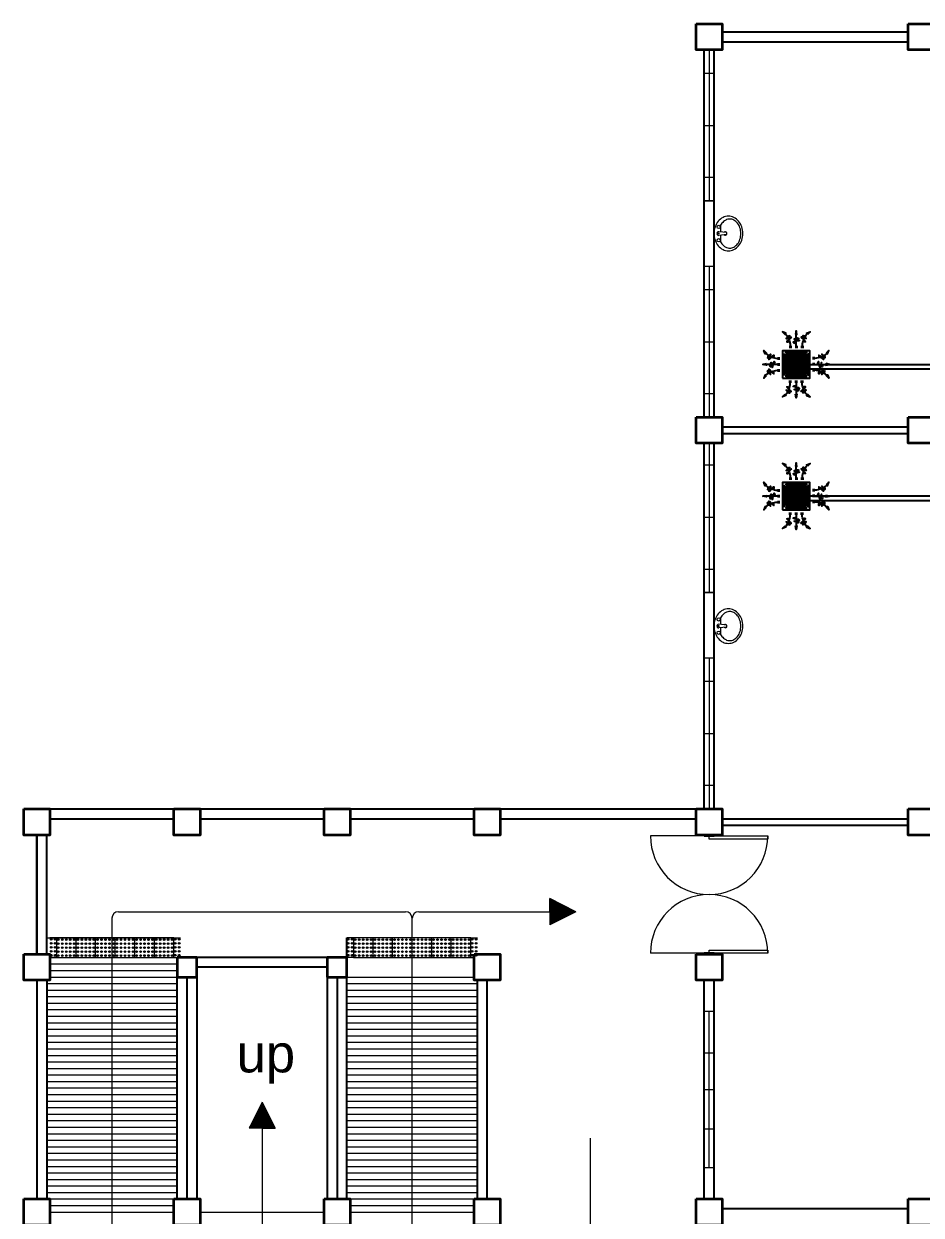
# Model space of a CAD drawing. Header units: millimetres. Extents: x 103 to 228, y 86 to 129.
# Drawn here: x 103.2 to 116.95, y 109.16 to 127.41 of the extents above; entities that cross this region are included whole.
import ezdxf

# ---------------------------------------------------------------- set-up
doc = ezdxf.new("R2010")
doc.units = ezdxf.units.MM
for name, color, linetype in [('AIR', 7, 'Continuous'), ('AIR-00', 8, 'Continuous'), ('AIR-01', 105, 'Continuous'), ('AIR-02', 2, 'Continuous'), ('AIR-04', 40, 'Continuous'), ('fcu line', 3, 'Continuous'), ('fcu return', 240, 'Continuous')]:
    doc.layers.add(name, color=color, linetype=linetype)
doc.styles.add('SWISSLT175', font='swissl.ttf', dxfattribs={"height": 0.175})

# ---------------------------------------------------------------- blocks, each defined once
blk = doc.blocks.new('FCU-13000P (CASSETTE SPLIT)')
at = {"layer": 'AIR-00', "ltscale": 3}
for p, q in [((0, 0.523), (0, 1)), ((-0.193, 0.558), (-0.193, 0.487)), ((-0.162, 0.558), (-0.162, 0.487)), ((-0.016, 0.558), (-0.016, 0.487)), ((0.016, 0.558), (0.016, 0.487)), ((0.162, 0.558), (0.162, 0.487)), ((0.193, 0.558), (0.193, 0.487)), ((-0.523, 0), (-1, 0)), ((-0.558, 0.193), (-0.487, 0.193)), ((-0.558, 0.162), (-0.487, 0.162)), ((-0.558, 0.016), (-0.487, 0.016)), ((0.558, 0.193), (0.487, 0.193)), ((0.558, 0.162), (0.487, 0.162)), ((0.558, 0.016), (0.487, 0.016)), ((0.523, 0), (1, 0)), ((-0.558, -0.016), (-0.487, -0.016)), ((-0.558, -0.162), (-0.487, -0.162)), ((-0.558, -0.193), (-0.487, -0.193)), ((0.558, -0.016), (0.487, -0.016)), ((0.558, -0.162), (0.487, -0.162)), ((0.558, -0.193), (0.487, -0.193)), ((-0.193, -0.558), (-0.193, -0.487)), ((-0.162, -0.558), (-0.162, -0.487)), ((-0.016, -0.558), (-0.016, -0.487)), ((0, -0.523), (0, -1)), ((0.016, -0.558), (0.016, -0.487)), ((0.162, -0.558), (0.162, -0.487)), ((0.193, -0.558), (0.193, -0.487))]:
    blk.add_line(p, q, dxfattribs=at)
at = {"layer": 'AIR-00'}
for p, q in [((0.295, -0.295), (-0.295, 0.295)), ((0.295, 0.295), (-0.295, -0.295))]:
    blk.add_line(p, q, dxfattribs=at)
at = {"layer": 'AIR-00', "ltscale": 3}
for points in [[(-0.335, 0.895), (-0.311, 0.932), (-0.416, 0.973)], [(-0.022, 0.89), (0.022, 0.89), (0, 1)], [(0.335, 0.895), (0.311, 0.932), (0.416, 0.973)], [(-0.895, 0.335), (-0.932, 0.311), (-0.973, 0.416)], [(0.895, 0.335), (0.932, 0.311), (0.973, 0.416)], [(-0.89, 0.022), (-0.89, -0.022), (-1, 0)], [(0.89, 0.022), (0.89, -0.022), (1, 0)], [(-0.895, -0.335), (-0.932, -0.311), (-0.973, -0.416)], [(0.895, -0.335), (0.932, -0.311), (0.973, -0.416)], [(-0.335, -0.895), (-0.311, -0.932), (-0.416, -0.973)], [(-0.022, -0.89), (0.022, -0.89), (0, -1)], [(0.335, -0.895), (0.311, -0.932), (0.416, -0.973)]]:
    blk.add_lwpolyline(points, close=True, dxfattribs=at)
at = {"layer": 'AIR-00'}
for points in [[(-0.323, 0.914, -0.171809), (-0.178, 0.558), (-0.178, 0.522)], [(0.323, 0.914, 0.171809), (0.178, 0.558), (0.178, 0.522)], [(-0.914, 0.323, 0.171809), (-0.558, 0.178), (-0.522, 0.178)], [(0.914, 0.323, -0.171809), (0.558, 0.178), (0.522, 0.178)], [(-0.914, -0.323, -0.171809), (-0.558, -0.178), (-0.522, -0.178)], [(0.914, -0.323, 0.171809), (0.558, -0.178), (0.522, -0.178)], [(-0.323, -0.914, 0.171809), (-0.178, -0.558), (-0.178, -0.522)], [(0.323, -0.914, -0.171809), (0.178, -0.558), (0.178, -0.522)]]:
    blk.add_lwpolyline(points, format="xyb", dxfattribs=at)
for points in [[(-0.26, -0.26), (0.26, -0.26), (0.26, 0.26), (-0.26, 0.26)], [(-0.21, -0.21), (0.21, -0.21), (0.21, 0.21), (-0.21, 0.21)], [(-0.16, -0.16), (0.16, -0.16), (0.16, 0.16), (-0.16, 0.16)], [(-0.11, -0.11), (0.11, -0.11), (0.11, 0.11), (-0.11, 0.11)], [(-0.06, -0.06), (0.06, -0.06), (0.06, 0.06), (-0.06, 0.06)]]:
    blk.add_lwpolyline(points, close=True, dxfattribs=at)
at = {"layer": 'AIR-00', "ltscale": 3}
for points in [[(-0.268, 0.84), (-0.231, 0.852), (-0.134, 0.882), (-0.422, 0.704), (0.005, 0.903), (-0.358, 0.645), (-0.239, 0.678), (-0.199, 0.69)], [(0.268, 0.84), (0.231, 0.852), (0.134, 0.882), (0.422, 0.704), (-0.005, 0.903), (0.358, 0.645), (0.239, 0.678), (0.199, 0.69)], [(-0.84, 0.268), (-0.852, 0.231), (-0.882, 0.134), (-0.704, 0.422), (-0.903, -0.005), (-0.645, 0.358), (-0.678, 0.239), (-0.69, 0.199)], [(0.84, 0.268), (0.852, 0.231), (0.882, 0.134), (0.704, 0.422), (0.903, -0.005), (0.645, 0.358), (0.678, 0.239), (0.69, 0.199)], [(-0.84, -0.268), (-0.852, -0.231), (-0.882, -0.134), (-0.704, -0.422), (-0.903, 0.005), (-0.645, -0.358), (-0.678, -0.239), (-0.69, -0.199)], [(0.84, -0.268), (0.852, -0.231), (0.882, -0.134), (0.704, -0.422), (0.903, 0.005), (0.645, -0.358), (0.678, -0.239), (0.69, -0.199)], [(-0.268, -0.84), (-0.231, -0.852), (-0.134, -0.882), (-0.422, -0.704), (0.005, -0.903), (-0.358, -0.645), (-0.239, -0.678), (-0.199, -0.69)], [(0.268, -0.84), (0.231, -0.852), (0.134, -0.882), (0.422, -0.704), (-0.005, -0.903), (0.358, -0.645), (0.239, -0.678), (0.199, -0.69)]]:
    blk.add_open_spline(points, degree=3, knots=[0.0032834, 0.0032834, 0.0032834, 0.0032834, 0.0712567, 0.1924075, 0.3347111, 0.5062145, 0.5813292, 0.5813292, 0.5813292, 0.5813292], dxfattribs=at)
for points in [[(0, 0.8), (0.077, 0.776), (-0.058, 0.755), (0.098, 0.718), (-0.087, 0.663), (0, 0.631)], [(-0.8, 0), (-0.776, -0.077), (-0.755, 0.058), (-0.718, -0.098), (-0.663, 0.087), (-0.631, 0)], [(0.8, 0), (0.776, -0.077), (0.755, 0.058), (0.718, -0.098), (0.663, 0.087), (0.631, 0)], [(0, -0.8), (0.077, -0.776), (-0.058, -0.755), (0.098, -0.718), (-0.087, -0.663), (0, -0.631)]]:
    blk.add_spline(points, degree=3, dxfattribs=at)
for points in [[(-0.416, 0.973), (-0.335, 0.895), (-0.311, 0.932)], [(0, 1), (-0.022, 0.89), (0.022, 0.89)], [(0.416, 0.973), (0.335, 0.895), (0.311, 0.932)], [(-0.973, 0.416), (-0.895, 0.335), (-0.932, 0.311)], [(0.973, 0.416), (0.895, 0.335), (0.932, 0.311)], [(-1, 0), (-0.89, 0.022), (-0.89, -0.022)], [(1, 0), (0.89, 0.022), (0.89, -0.022)], [(-0.973, -0.416), (-0.895, -0.335), (-0.932, -0.311)], [(0.973, -0.416), (0.895, -0.335), (0.932, -0.311)], [(-0.416, -0.973), (-0.335, -0.895), (-0.311, -0.932)], [(0, -1), (-0.022, -0.89), (0.022, -0.89)], [(0.416, -0.973), (0.335, -0.895), (0.311, -0.932)]]:
    blk.add_solid(points, dxfattribs=at)
at = {"layer": 'AIR-01'}
for points in [[(-0.31, 0.372), (0.31, 0.372), (0.31, 0.348), (-0.31, 0.348)], [(-0.373, 0.31), (-0.348, 0.31), (-0.348, -0.31), (-0.373, -0.31)], [(0.372, 0.31), (0.348, 0.31), (0.348, -0.31), (0.372, -0.31)], [(-0.31, -0.373), (0.31, -0.373), (0.31, -0.348), (-0.31, -0.348)]]:
    blk.add_lwpolyline(points, close=True, dxfattribs=at)
at = {"layer": 'AIR-02'}
blk.add_lwpolyline([(-0.26, -0.31), (0.26, -0.31, 0.414214), (0.31, -0.26), (0.31, 0.26, 0.414214), (0.26, 0.31), (-0.26, 0.31, 0.414214), (-0.31, 0.26), (-0.31, -0.26, 0.414214)], format="xyb", close=True, dxfattribs=at)
at = {"layer": 'AIR-04'}
blk.add_lwpolyline([(-0.41, -0.41), (0.41, -0.41), (0.41, 0.41), (-0.41, 0.41)], close=True, dxfattribs=at)

msp = doc.modelspace()

# ---------------------------------------------------------------- linework, layer by layer
at = {"color": 8, "lineweight": 25}
for p, q in [((113.9, 127.282), (116.75, 127.282)), ((113.9, 127.132), (116.75, 127.132)), ((113.625, 121.382), (113.625, 127.007)), ((113.775, 121.382), (113.775, 127.007)), ((113.9, 121.232), (116.75, 121.232)), ((113.9, 121.132), (116.75, 121.132)), ((113.625, 115.382), (113.625, 120.982)), ((113.775, 115.382), (113.775, 120.982)), ((103.6, 115.382), (108.2, 115.382)), ((108.2, 115.382), (113.5, 115.382)), ((103.6, 115.232), (105.5, 115.232)), ((105.9, 115.232), (107.8, 115.232)), ((108.2, 115.232), (110.1, 115.232)), ((110.5, 115.232), (113.5, 115.232)), ((113.9, 115.232), (116.75, 115.232)), ((103.4, 114.982), (103.4, 113.157)), ((103.4, 113.157), (103.4, 114.982)), ((103.55, 113.157), (103.55, 114.982)), ((113.625, 114.982), (113.625, 114.97)), ((113.625, 114.97), (113.775, 114.97)), ((113.775, 114.982), (113.775, 114.97)), ((113.9, 115.132), (116.75, 115.132)), ((108.15, 109.407), (108.15, 113.407)), ((113.775, 113.17), (113.625, 113.17)), ((113.625, 113.157), (113.625, 113.17)), ((113.775, 113.157), (113.775, 113.17)), ((107.85, 113.107), (105.85, 113.107)), ((107.85, 112.957), (105.85, 112.957)), ((107.85, 113.107), (107.85, 109.407)), ((105.55, 109.407), (105.55, 112.807)), ((105.7, 109.407), (105.7, 112.807)), ((105.85, 112.807), (105.85, 109.407)), ((108, 112.807), (108, 109.407)), ((103.4, 112.757), (103.4, 109.407)), ((103.55, 112.757), (103.55, 109.407)), ((110.15, 109.407), (110.15, 112.757)), ((110.3, 109.407), (110.3, 112.757)), ((113.625, 109.407), (113.625, 112.757)), ((113.775, 109.407), (113.775, 112.757)), ((116.75, 109.257), (113.9, 109.257))]:
    msp.add_line(p, q, dxfattribs=at)
at = {"color": 8, "lineweight": 9}
for p, q in [((113.625, 124.695), (113.625, 127.007)), ((113.7, 127.007), (113.7, 124.695)), ((113.625, 125.851), (113.625, 126.651)), ((113.625, 126.651), (113.775, 126.651)), ((113.775, 126.651), (113.775, 125.051)), ((113.625, 125.851), (113.775, 125.851)), ((113.775, 125.051), (113.625, 125.051)), ((113.625, 124.195), (113.625, 124.695)), ((113.625, 124.695), (113.775, 124.695)), ((113.625, 124.195), (113.625, 123.695)), ((113.972, 124.209), (113.851, 124.222)), ((113.972, 124.18), (113.851, 124.167)), ((113.625, 123.695), (113.775, 123.695)), ((113.625, 121.382), (113.625, 123.695)), ((113.7, 123.695), (113.7, 121.382)), ((113.625, 122.538), (113.625, 123.338)), ((113.625, 123.338), (113.775, 123.338)), ((113.775, 123.338), (113.775, 121.738)), ((113.625, 122.538), (113.775, 122.538)), ((113.775, 121.738), (113.625, 121.738)), ((113.625, 121.382), (113.775, 121.382)), ((113.625, 118.695), (113.625, 120.982)), ((113.7, 120.982), (113.7, 118.695)), ((113.625, 119.851), (113.625, 120.651)), ((113.625, 120.651), (113.775, 120.651)), ((113.775, 120.651), (113.775, 119.051)), ((113.625, 119.851), (113.775, 119.851)), ((113.775, 119.051), (113.625, 119.051)), ((113.625, 118.695), (113.775, 118.695)), ((113.972, 118.197), (113.851, 118.21)), ((113.972, 118.168), (113.851, 118.154)), ((113.625, 117.695), (113.775, 117.695)), ((113.625, 115.382), (113.625, 117.695)), ((113.7, 117.695), (113.7, 115.382)), ((113.625, 116.538), (113.625, 117.338)), ((113.625, 117.338), (113.775, 117.338)), ((113.775, 117.338), (113.775, 115.738)), ((113.625, 116.538), (113.775, 116.538)), ((113.775, 115.738), (113.625, 115.738)), ((113.625, 115.382), (113.775, 115.382)), ((111.257, 113.807), (111.257, 114.007)), ((111.657, 113.807), (111.257, 114.007)), ((111.267, 113.807), (111.267, 114.002)), ((111.277, 113.807), (111.277, 113.997)), ((111.287, 113.992), (111.287, 113.807)), ((111.297, 113.987), (111.297, 113.807)), ((111.307, 113.982), (111.307, 113.807)), ((111.317, 113.977), (111.317, 113.807)), ((111.327, 113.972), (111.327, 113.807)), ((111.337, 113.967), (111.337, 113.807)), ((111.347, 113.962), (111.347, 113.807)), ((111.347, 113.962), (111.347, 113.807)), ((111.357, 113.957), (111.357, 113.807)), ((111.367, 113.952), (111.367, 113.807)), ((111.377, 113.947), (111.377, 113.807)), ((111.387, 113.942), (111.387, 113.807)), ((111.397, 113.937), (111.397, 113.807)), ((111.407, 113.932), (111.407, 113.807)), ((111.417, 113.927), (111.417, 113.807)), ((111.427, 113.922), (111.427, 113.807)), ((111.437, 113.917), (111.437, 113.807)), ((111.447, 113.912), (111.447, 113.807)), ((111.457, 113.907), (111.457, 113.807)), ((111.467, 113.902), (111.467, 113.807)), ((111.477, 113.897), (111.477, 113.807)), ((111.487, 113.892), (111.487, 113.807)), ((111.497, 113.887), (111.497, 113.807)), ((111.507, 113.882), (111.507, 113.807)), ((111.517, 113.877), (111.517, 113.807)), ((111.527, 113.872), (111.527, 113.807)), ((104.55, 113.707), (104.55, 100.507)), ((104.65, 113.807), (109.05, 113.807)), ((109.15, 100.807), (109.15, 113.707)), ((109.25, 113.807), (111.257, 113.807)), ((111.257, 113.807), (111.257, 113.607)), ((111.657, 113.807), (111.257, 113.607)), ((111.267, 113.807), (111.267, 113.612)), ((111.277, 113.807), (111.277, 113.617)), ((111.287, 113.807), (111.287, 113.622)), ((111.297, 113.807), (111.297, 113.627)), ((111.307, 113.807), (111.307, 113.632)), ((111.317, 113.807), (111.317, 113.637)), ((111.327, 113.807), (111.327, 113.642)), ((111.337, 113.807), (111.337, 113.647)), ((111.347, 113.807), (111.347, 113.652)), ((111.347, 113.807), (111.347, 113.652)), ((111.357, 113.807), (111.357, 113.657)), ((111.367, 113.807), (111.367, 113.662)), ((111.377, 113.807), (111.377, 113.667)), ((111.387, 113.807), (111.387, 113.672)), ((111.397, 113.807), (111.397, 113.677)), ((111.407, 113.807), (111.407, 113.682)), ((111.417, 113.807), (111.417, 113.687)), ((111.427, 113.807), (111.427, 113.692)), ((111.437, 113.807), (111.437, 113.697)), ((111.447, 113.807), (111.447, 113.702)), ((111.457, 113.807), (111.457, 113.707)), ((111.467, 113.807), (111.467, 113.712)), ((111.477, 113.807), (111.477, 113.717)), ((111.487, 113.807), (111.487, 113.722)), ((111.497, 113.807), (111.497, 113.727)), ((111.507, 113.807), (111.507, 113.732)), ((111.517, 113.807), (111.517, 113.737)), ((111.527, 113.807), (111.527, 113.742)), ((111.537, 113.867), (111.537, 113.807)), ((111.537, 113.807), (111.537, 113.747)), ((111.547, 113.862), (111.547, 113.807)), ((111.547, 113.807), (111.547, 113.752)), ((111.557, 113.857), (111.557, 113.807)), ((111.557, 113.807), (111.557, 113.757)), ((111.567, 113.852), (111.567, 113.807)), ((111.567, 113.807), (111.567, 113.762)), ((111.577, 113.847), (111.577, 113.807)), ((111.577, 113.807), (111.577, 113.767)), ((111.587, 113.842), (111.587, 113.807)), ((111.587, 113.807), (111.587, 113.772)), ((111.597, 113.837), (111.597, 113.807)), ((111.597, 113.807), (111.597, 113.777)), ((111.607, 113.832), (111.607, 113.807)), ((111.607, 113.807), (111.607, 113.782)), ((111.617, 113.827), (111.617, 113.807)), ((111.617, 113.807), (111.617, 113.787)), ((111.627, 113.822), (111.627, 113.807)), ((111.627, 113.807), (111.627, 113.792)), ((111.637, 113.817), (111.637, 113.807)), ((111.637, 113.807), (111.637, 113.797)), ((111.647, 113.812), (111.647, 113.807)), ((111.647, 113.807), (111.647, 113.802)), ((103.55, 113.407), (105.55, 113.407)), ((103.7, 113.407), (103.6, 113.407)), ((104, 113.407), (103.7, 113.407)), ((103.7, 113.407), (103.7, 113.107)), ((104, 113.107), (104, 113.407)), ((104.3, 113.407), (104, 113.407)), ((104.3, 113.107), (104.3, 113.407)), ((104.6, 113.407), (104.3, 113.407)), ((104.6, 113.107), (104.6, 113.407)), ((104.9, 113.407), (104.6, 113.407)), ((104.9, 113.107), (104.9, 113.407)), ((105.2, 113.407), (104.9, 113.407)), ((105.2, 113.107), (105.2, 113.407)), ((105.5, 113.407), (105.2, 113.407)), ((105.5, 113.107), (105.5, 113.407)), ((105.5, 113.407), (105.6, 113.407)), ((108.25, 113.407), (108.15, 113.407)), ((108.55, 113.407), (108.25, 113.407)), ((108.25, 113.407), (108.25, 113.107)), ((108.55, 113.107), (108.55, 113.407)), ((108.85, 113.407), (108.55, 113.407)), ((108.85, 113.107), (108.85, 113.407)), ((109.15, 113.407), (108.85, 113.407)), ((109.15, 113.107), (109.15, 113.407)), ((109.45, 113.407), (109.15, 113.407)), ((109.45, 113.107), (109.45, 113.407)), ((109.75, 113.407), (109.45, 113.407)), ((109.75, 113.107), (109.75, 113.407)), ((110.05, 113.407), (109.75, 113.407)), ((110.05, 113.107), (110.05, 113.407)), ((110.05, 113.407), (110.15, 113.407)), ((103.7, 113.107), (103.6, 113.107)), ((103.6, 113.107), (105.5, 113.107)), ((103.6, 113.007), (105.55, 113.007)), ((103.7, 113.107), (104, 113.107)), ((104, 113.107), (104.3, 113.107)), ((104.3, 113.107), (104.6, 113.107)), ((104.6, 113.107), (104.9, 113.107)), ((104.9, 113.107), (105.2, 113.107)), ((105.2, 113.107), (105.5, 113.107)), ((105.5, 113.107), (105.55, 113.107)), ((108.25, 113.107), (108.15, 113.107)), ((108.25, 113.107), (108.55, 113.107)), ((108.55, 113.107), (108.85, 113.107)), ((108.85, 113.107), (109.15, 113.107)), ((109.15, 113.107), (109.45, 113.107)), ((109.45, 113.107), (109.75, 113.107)), ((109.75, 113.107), (110.05, 113.107)), ((110.05, 113.107), (110.1, 113.107)), ((103.6, 112.907), (105.55, 112.907)), ((103.6, 112.807), (105.55, 112.807)), ((108.15, 112.807), (110.1, 112.807)), ((103.55, 112.707), (105.55, 112.707)), ((103.55, 112.607), (105.55, 112.607)), ((108.15, 112.707), (110.15, 112.707)), ((108.15, 112.607), (110.15, 112.607)), ((103.55, 112.507), (105.55, 112.507)), ((108.15, 112.507), (110.15, 112.507)), ((103.55, 112.407), (105.55, 112.407)), ((103.55, 112.307), (105.55, 112.307)), ((108.15, 112.407), (110.15, 112.407)), ((108.15, 112.307), (110.15, 112.307)), ((113.625, 112.282), (113.775, 112.282)), ((113.625, 111.082), (113.625, 112.282)), ((113.7, 109.882), (113.7, 112.282)), ((113.775, 112.282), (113.775, 109.882)), ((103.55, 112.207), (105.55, 112.207)), ((103.55, 112.107), (105.55, 112.107)), ((108.15, 112.207), (110.15, 112.207)), ((108.15, 112.107), (110.15, 112.107)), ((103.55, 112.007), (105.55, 112.007)), ((103.55, 111.907), (105.55, 111.907)), ((108.15, 112.007), (110.15, 112.007)), ((108.15, 111.907), (110.15, 111.907)), ((103.55, 111.807), (105.55, 111.807)), ((103.55, 111.707), (105.55, 111.707)), ((108.15, 111.807), (110.15, 111.807)), ((108.15, 111.707), (110.15, 111.707)), ((103.55, 111.607), (105.55, 111.607)), ((103.55, 111.507), (105.55, 111.507)), ((108.15, 111.607), (110.15, 111.607)), ((108.15, 111.507), (110.15, 111.507)), ((113.625, 111.645), (113.775, 111.645)), ((103.55, 111.407), (105.55, 111.407)), ((108.15, 111.407), (110.15, 111.407)), ((103.55, 111.307), (105.55, 111.307)), ((103.55, 111.207), (105.55, 111.207)), ((108.15, 111.307), (110.15, 111.307)), ((108.15, 111.207), (110.15, 111.207)), ((103.55, 111.107), (105.55, 111.107)), ((103.55, 111.007), (105.55, 111.007)), ((108.15, 111.107), (110.15, 111.107)), ((108.15, 111.007), (110.15, 111.007)), ((113.625, 111.082), (113.625, 109.882)), ((113.625, 111.082), (113.775, 111.082)), ((103.55, 110.907), (105.55, 110.907)), ((103.55, 110.807), (105.55, 110.807)), ((106.85, 110.891), (106.65, 110.491)), ((106.79, 110.771), (106.85, 110.771)), ((106.795, 110.781), (106.85, 110.781)), ((106.8, 110.791), (106.85, 110.791)), ((106.805, 110.801), (106.85, 110.801)), ((106.81, 110.811), (106.85, 110.811)), ((106.815, 110.821), (106.85, 110.821)), ((106.82, 110.831), (106.85, 110.831)), ((106.825, 110.841), (106.85, 110.841)), ((106.83, 110.851), (106.85, 110.851)), ((106.835, 110.861), (106.85, 110.861)), ((106.84, 110.871), (106.85, 110.871)), ((106.845, 110.881), (106.85, 110.881)), ((106.85, 110.891), (106.85, 99.907)), ((106.85, 110.891), (107.05, 110.491)), ((106.85, 110.881), (106.855, 110.881)), ((106.85, 110.871), (106.86, 110.871)), ((106.85, 110.861), (106.865, 110.861)), ((106.85, 110.851), (106.87, 110.851)), ((106.85, 110.841), (106.875, 110.841)), ((106.85, 110.831), (106.88, 110.831)), ((106.85, 110.821), (106.885, 110.821)), ((106.85, 110.811), (106.89, 110.811)), ((106.85, 110.801), (106.895, 110.801)), ((106.85, 110.791), (106.9, 110.791)), ((106.85, 110.781), (106.905, 110.781)), ((106.85, 110.771), (106.91, 110.771)), ((108.15, 110.907), (110.15, 110.907)), ((108.15, 110.807), (110.15, 110.807)), ((103.55, 110.707), (105.55, 110.707)), ((103.55, 110.607), (105.55, 110.607)), ((106.7, 110.591), (106.85, 110.591)), ((106.705, 110.601), (106.85, 110.601)), ((106.71, 110.611), (106.85, 110.611)), ((106.715, 110.621), (106.85, 110.621)), ((106.72, 110.631), (106.85, 110.631)), ((106.725, 110.641), (106.85, 110.641)), ((106.73, 110.651), (106.85, 110.651)), ((106.735, 110.661), (106.85, 110.661)), ((106.74, 110.671), (106.85, 110.671)), ((106.745, 110.681), (106.85, 110.681)), ((106.75, 110.691), (106.85, 110.691)), ((106.755, 110.701), (106.85, 110.701)), ((106.76, 110.711), (106.85, 110.711)), ((106.765, 110.721), (106.85, 110.721)), ((106.77, 110.731), (106.85, 110.731)), ((106.775, 110.741), (106.85, 110.741)), ((106.78, 110.751), (106.85, 110.751)), ((106.785, 110.761), (106.85, 110.761)), ((106.85, 110.761), (106.915, 110.761)), ((106.85, 110.751), (106.92, 110.751)), ((106.85, 110.741), (106.925, 110.741)), ((106.85, 110.731), (106.93, 110.731)), ((106.85, 110.721), (106.935, 110.721)), ((106.85, 110.711), (106.94, 110.711)), ((106.85, 110.701), (106.945, 110.701)), ((106.85, 110.691), (106.95, 110.691)), ((106.85, 110.681), (106.955, 110.681)), ((106.85, 110.671), (106.96, 110.671)), ((106.85, 110.661), (106.965, 110.661)), ((106.85, 110.651), (106.97, 110.651)), ((106.85, 110.641), (106.975, 110.641)), ((106.85, 110.631), (106.98, 110.631)), ((106.85, 110.621), (106.985, 110.621)), ((106.85, 110.611), (106.99, 110.611)), ((106.85, 110.601), (106.995, 110.601)), ((106.85, 110.591), (107, 110.591)), ((108.15, 110.707), (110.15, 110.707)), ((108.15, 110.607), (110.15, 110.607)), ((103.55, 110.507), (105.55, 110.507)), ((103.55, 110.407), (105.55, 110.407)), ((106.85, 110.491), (106.65, 110.491)), ((106.85, 110.501), (106.655, 110.501)), ((106.85, 110.511), (106.66, 110.511)), ((106.665, 110.521), (106.85, 110.521)), ((106.67, 110.531), (106.85, 110.531)), ((106.675, 110.541), (106.85, 110.541)), ((106.68, 110.551), (106.85, 110.551)), ((106.685, 110.561), (106.85, 110.561)), ((106.69, 110.571), (106.85, 110.571)), ((106.695, 110.581), (106.85, 110.581)), ((106.695, 110.581), (106.85, 110.581)), ((106.85, 110.581), (107.005, 110.581)), ((106.85, 110.581), (107.005, 110.581)), ((106.85, 110.571), (107.01, 110.571)), ((106.85, 110.561), (107.015, 110.561)), ((106.85, 110.551), (107.02, 110.551)), ((106.85, 110.541), (107.025, 110.541)), ((106.85, 110.531), (107.03, 110.531)), ((106.85, 110.521), (107.035, 110.521)), ((106.85, 110.511), (107.04, 110.511)), ((106.85, 110.501), (107.045, 110.501)), ((106.85, 110.491), (107.05, 110.491)), ((108.15, 110.507), (110.15, 110.507)), ((108.15, 110.407), (110.15, 110.407)), ((113.625, 110.482), (113.775, 110.482)), ((103.55, 110.307), (105.55, 110.307)), ((108.15, 110.307), (110.15, 110.307)), ((111.879, 110.339), (111.879, 103.021)), ((103.55, 110.207), (105.55, 110.207)), ((103.55, 110.107), (105.55, 110.107)), ((108.15, 110.207), (110.15, 110.207)), ((108.15, 110.107), (110.15, 110.107)), ((103.55, 110.007), (105.55, 110.007)), ((103.55, 109.907), (105.55, 109.907)), ((108.15, 110.007), (110.15, 110.007)), ((108.15, 109.907), (110.15, 109.907)), ((113.775, 109.882), (113.625, 109.882)), ((103.55, 109.807), (105.55, 109.807)), ((103.55, 109.707), (105.55, 109.707)), ((108.15, 109.807), (110.15, 109.807)), ((108.15, 109.707), (110.15, 109.707)), ((103.55, 109.607), (105.55, 109.607)), ((103.55, 109.507), (105.55, 109.507)), ((108.15, 109.607), (110.15, 109.607)), ((108.15, 109.507), (110.15, 109.507)), ((103.55, 109.407), (105.55, 109.407)), ((103.6, 109.307), (105.5, 109.307)), ((108.15, 109.407), (110.15, 109.407)), ((108.2, 109.307), (110.1, 109.307)), ((103.6, 109.207), (105.5, 109.207)), ((105.9, 109.207), (107.8, 109.207)), ((108.2, 109.207), (110.1, 109.207))]:
    msp.add_line(p, q, dxfattribs=at)
at = {"color": 8, "lineweight": 13}
for p, q in [((113.7, 114.97), (112.8, 114.97)), ((113.7, 114.97), (114.6, 114.97)), ((113.7, 114.92), (113.7, 114.97)), ((114.6, 114.97), (114.6, 114.92)), ((114.6, 114.92), (113.7, 114.92)), ((113.7, 113.17), (112.8, 113.17)), ((113.7, 113.22), (114.6, 113.22)), ((113.7, 113.17), (113.7, 113.22)), ((114.6, 113.17), (113.7, 113.17)), ((114.6, 113.22), (114.6, 113.17))]:
    msp.add_line(p, q, dxfattribs=at)
at = {"color": 8, "lineweight": 35}
for p, q in [((105.85, 113.107), (105.55, 113.107)), ((105.55, 113.107), (105.55, 112.807)), ((105.85, 112.807), (105.85, 113.107)), ((108.15, 113.107), (107.85, 113.107)), ((107.85, 113.107), (107.85, 112.807)), ((108.15, 112.807), (108.15, 113.107)), ((105.55, 112.807), (105.85, 112.807)), ((105.55, 112.807), (105.85, 112.807)), ((107.85, 112.807), (108.15, 112.807))]:
    msp.add_line(p, q, dxfattribs=at)
for points in [[(113.5, 127.407), (113.9, 127.407), (113.9, 127.007), (113.5, 127.007)], [(116.75, 127.407), (117.15, 127.407), (117.15, 127.007), (116.75, 127.007)], [(113.5, 121.382), (113.9, 121.382), (113.9, 120.982), (113.5, 120.982)], [(116.75, 121.382), (117.15, 121.382), (117.15, 120.982), (116.75, 120.982)], [(103.2, 115.382), (103.6, 115.382), (103.6, 114.982), (103.2, 114.982)], [(105.5, 115.382), (105.9, 115.382), (105.9, 114.982), (105.5, 114.982)], [(107.8, 115.382), (108.2, 115.382), (108.2, 114.982), (107.8, 114.982)], [(110.1, 115.382), (110.5, 115.382), (110.5, 114.982), (110.1, 114.982)], [(113.5, 115.382), (113.9, 115.382), (113.9, 114.982), (113.5, 114.982)], [(116.75, 115.382), (117.15, 115.382), (117.15, 114.982), (116.75, 114.982)], [(103.2, 113.157), (103.6, 113.157), (103.6, 112.757), (103.2, 112.757)], [(110.1, 113.157), (110.5, 113.157), (110.5, 112.757), (110.1, 112.757)], [(113.5, 113.157), (113.9, 113.157), (113.9, 112.757), (113.5, 112.757)], [(103.2, 109.407), (103.6, 109.407), (103.6, 109.007), (103.2, 109.007)], [(105.5, 109.407), (105.9, 109.407), (105.9, 109.007), (105.5, 109.007)], [(107.8, 109.407), (108.2, 109.407), (108.2, 109.007), (107.8, 109.007)], [(110.1, 109.407), (110.5, 109.407), (110.5, 109.007), (110.1, 109.007)], [(113.5, 109.407), (113.9, 109.407), (113.9, 109.007), (113.5, 109.007)], [(116.75, 109.407), (117.15, 109.407), (117.15, 109.007), (116.75, 109.007)]]:
    msp.add_lwpolyline(points, close=True, dxfattribs=at)
at = {"color": 8, "lineweight": 9}
for points in [[(113.625, 127.007), (113.775, 127.007), (113.775, 124.695), (113.625, 124.695)], [(113.625, 123.695), (113.775, 123.695), (113.775, 121.382), (113.625, 121.382)], [(113.625, 120.982), (113.775, 120.982), (113.775, 118.695), (113.625, 118.695)], [(113.625, 117.695), (113.775, 117.695), (113.775, 115.382), (113.625, 115.382)], [(113.625, 109.882), (113.625, 112.282), (113.775, 112.282), (113.775, 109.882)], [(113.625, 112.282), (113.775, 112.282), (113.775, 109.882), (113.625, 109.882)]]:
    msp.add_lwpolyline(points, close=True, dxfattribs=at)
for points in [[(113.996, 123.93, 0.11576), (114.078, 123.949, 0.104047), (114.152, 124.007, 0.090875), (114.199, 124.091, 0.083344), (114.217, 124.195, 0.083344), (114.199, 124.298, 0.090875), (114.152, 124.382, 0.104047), (114.078, 124.44, 0.11576), (113.996, 124.46, 0.11576), (113.913, 124.44, 0.104047), (113.839, 124.382, 0.090875), (113.792, 124.298, 0.083344), (113.775, 124.195, 0.083344), (113.792, 124.091, 0.090875), (113.839, 124.007, 0.104047), (113.913, 123.949, 0.11576)], [(113.996, 117.917, 0.11576), (114.078, 117.936, 0.104047), (114.152, 117.995, 0.090875), (114.199, 118.079, 0.083344), (114.217, 118.182, 0.083344), (114.199, 118.286, 0.090875), (114.152, 118.369, 0.104047), (114.078, 118.428, 0.11576), (113.996, 118.447, 0.11576), (113.913, 118.428, 0.104047), (113.839, 118.369, 0.090875), (113.792, 118.286, 0.083344), (113.775, 118.182, 0.083344), (113.792, 118.079, 0.090875), (113.839, 117.995, 0.104047), (113.913, 117.936, 0.11576)]]:
    msp.add_lwpolyline(points, format="xyb", close=True, dxfattribs=at)
for points in [[(114.017, 123.972, 0.124838), (114.079, 123.988, 0.105788), (114.137, 124.037, 0.086697), (114.173, 124.107, 0.076776), (114.187, 124.195, 0.076776), (114.173, 124.282, 0.086697), (114.137, 124.352, 0.105788), (114.079, 124.401, 0.124838), (114.017, 124.417, 0.124838), (113.954, 124.401, 0.105788), (113.896, 124.352, 0.040067), (113.877, 124.321), (113.877, 124.219, 0.040067)], [(113.877, 124.17), (113.877, 124.068, 0.040067), (113.896, 124.037, 0.105788), (113.954, 123.988, 0.124838), (114.017, 123.972, 0.124838)], [(114.017, 117.96, 0.124838), (114.079, 117.975, 0.105788), (114.137, 118.025, 0.086697), (114.173, 118.095, 0.076776), (114.187, 118.182, 0.076776), (114.173, 118.27, 0.086697), (114.137, 118.339, 0.105788), (114.079, 118.389, 0.124838), (114.017, 118.405, 0.124838), (113.954, 118.389, 0.105788), (113.896, 118.339, 0.040067), (113.877, 118.309), (113.877, 118.206, 0.040067)], [(113.877, 118.158), (113.877, 118.055, 0.040067), (113.896, 118.025, 0.105788), (113.954, 117.975, 0.124838), (114.017, 117.96, 0.124838)]]:
    msp.add_lwpolyline(points, format="xyb", dxfattribs=at)
for centre, radius in [((113.848, 124.296), 0.0255), ((113.848, 124.093), 0.0255), ((113.841, 124.195), 0.0095), ((113.848, 118.284), 0.0255), ((113.848, 118.08), 0.0255), ((113.841, 118.182), 0.0095), ((103.619, 113.384), 0.013), ((103.619, 113.323), 0.013), ((103.619, 113.384), 0.009), ((103.619, 113.323), 0.009), ((103.68, 113.384), 0.013), ((103.68, 113.323), 0.013), ((103.68, 113.384), 0.009), ((103.68, 113.323), 0.009), ((103.728, 113.379), 0.013), ((103.728, 113.318), 0.013), ((103.728, 113.379), 0.009), ((103.728, 113.318), 0.009), ((103.789, 113.379), 0.013), ((103.789, 113.318), 0.013), ((103.789, 113.379), 0.009), ((103.789, 113.318), 0.009), ((103.85, 113.379), 0.013), ((103.85, 113.318), 0.013), ((103.85, 113.379), 0.009), ((103.85, 113.318), 0.009), ((103.911, 113.379), 0.013), ((103.911, 113.318), 0.013), ((103.911, 113.379), 0.009), ((103.911, 113.318), 0.009), ((103.972, 113.379), 0.013), ((103.972, 113.318), 0.013), ((103.972, 113.379), 0.009), ((103.972, 113.318), 0.009), ((104.028, 113.379), 0.013), ((104.028, 113.318), 0.013), ((104.028, 113.379), 0.009), ((104.028, 113.318), 0.009), ((104.089, 113.379), 0.013), ((104.089, 113.318), 0.013), ((104.089, 113.379), 0.009), ((104.089, 113.318), 0.009), ((104.15, 113.379), 0.013), ((104.15, 113.318), 0.013), ((104.15, 113.379), 0.009), ((104.15, 113.318), 0.009), ((104.211, 113.379), 0.013), ((104.211, 113.318), 0.013), ((104.211, 113.379), 0.009), ((104.211, 113.318), 0.009), ((104.272, 113.379), 0.013), ((104.272, 113.318), 0.013), ((104.272, 113.379), 0.009), ((104.272, 113.318), 0.009), ((104.328, 113.379), 0.013), ((104.328, 113.318), 0.013), ((104.328, 113.379), 0.009), ((104.328, 113.318), 0.009), ((104.389, 113.379), 0.013), ((104.389, 113.318), 0.013), ((104.389, 113.379), 0.009), ((104.389, 113.318), 0.009), ((104.45, 113.379), 0.013), ((104.45, 113.318), 0.013), ((104.45, 113.379), 0.009), ((104.45, 113.318), 0.009), ((104.511, 113.379), 0.013), ((104.511, 113.318), 0.013), ((104.511, 113.379), 0.009), ((104.511, 113.318), 0.009), ((104.572, 113.379), 0.013), ((104.572, 113.318), 0.013), ((104.572, 113.379), 0.009), ((104.572, 113.318), 0.009), ((104.628, 113.379), 0.013), ((104.628, 113.318), 0.013), ((104.628, 113.379), 0.009), ((104.628, 113.318), 0.009), ((104.689, 113.379), 0.013), ((104.689, 113.318), 0.013), ((104.689, 113.379), 0.009), ((104.689, 113.318), 0.009), ((104.75, 113.379), 0.013), ((104.75, 113.318), 0.013), ((104.75, 113.379), 0.009), ((104.75, 113.318), 0.009), ((104.811, 113.379), 0.013), ((104.811, 113.318), 0.013), ((104.811, 113.379), 0.009), ((104.811, 113.318), 0.009), ((104.872, 113.379), 0.013), ((104.872, 113.318), 0.013), ((104.872, 113.379), 0.009), ((104.872, 113.318), 0.009), ((104.928, 113.379), 0.013), ((104.928, 113.318), 0.013), ((104.928, 113.379), 0.009), ((104.928, 113.318), 0.009), ((104.989, 113.379), 0.013), ((104.989, 113.318), 0.013), ((104.989, 113.379), 0.009), ((104.989, 113.318), 0.009), ((105.05, 113.379), 0.013), ((105.05, 113.318), 0.013), ((105.05, 113.379), 0.009), ((105.05, 113.318), 0.009), ((105.111, 113.379), 0.013), ((105.111, 113.318), 0.013), ((105.111, 113.379), 0.009), ((105.111, 113.318), 0.009), ((105.172, 113.379), 0.013), ((105.172, 113.318), 0.013), ((105.172, 113.379), 0.009), ((105.172, 113.318), 0.009), ((105.228, 113.379), 0.013), ((105.228, 113.318), 0.013), ((105.228, 113.379), 0.009), ((105.228, 113.318), 0.009), ((105.289, 113.379), 0.013), ((105.289, 113.318), 0.013), ((105.289, 113.379), 0.009), ((105.289, 113.318), 0.009), ((105.35, 113.379), 0.013), ((105.35, 113.318), 0.013), ((105.35, 113.379), 0.009), ((105.35, 113.318), 0.009), ((105.411, 113.379), 0.013), ((105.411, 113.318), 0.013), ((105.411, 113.379), 0.009), ((105.411, 113.318), 0.009), ((105.472, 113.379), 0.013), ((105.472, 113.318), 0.013), ((105.472, 113.379), 0.009), ((105.472, 113.318), 0.009), ((105.519, 113.384), 0.013), ((105.519, 113.323), 0.013), ((105.519, 113.384), 0.009), ((105.519, 113.323), 0.009), ((105.58, 113.384), 0.013), ((105.58, 113.323), 0.013), ((105.58, 113.384), 0.009), ((105.58, 113.323), 0.009), ((108.169, 113.384), 0.013), ((108.169, 113.323), 0.013), ((108.169, 113.384), 0.009), ((108.169, 113.323), 0.009), ((108.23, 113.384), 0.013), ((108.23, 113.323), 0.013), ((108.23, 113.384), 0.009), ((108.23, 113.323), 0.009), ((108.278, 113.379), 0.013), ((108.278, 113.318), 0.013), ((108.278, 113.379), 0.009), ((108.278, 113.318), 0.009), ((108.339, 113.379), 0.013), ((108.339, 113.318), 0.013), ((108.339, 113.379), 0.009), ((108.339, 113.318), 0.009), ((108.4, 113.379), 0.013), ((108.4, 113.318), 0.013), ((108.4, 113.379), 0.009), ((108.4, 113.318), 0.009), ((108.461, 113.379), 0.013), ((108.461, 113.318), 0.013), ((108.461, 113.379), 0.009), ((108.461, 113.318), 0.009), ((108.522, 113.379), 0.013), ((108.522, 113.318), 0.013), ((108.522, 113.379), 0.009), ((108.522, 113.318), 0.009), ((108.578, 113.379), 0.013), ((108.578, 113.318), 0.013), ((108.578, 113.379), 0.009), ((108.578, 113.318), 0.009), ((108.639, 113.379), 0.013), ((108.639, 113.318), 0.013), ((108.639, 113.379), 0.009), ((108.639, 113.318), 0.009), ((108.7, 113.379), 0.013), ((108.7, 113.318), 0.013), ((108.7, 113.379), 0.009), ((108.7, 113.318), 0.009), ((108.761, 113.379), 0.013), ((108.761, 113.318), 0.013), ((108.761, 113.379), 0.009), ((108.761, 113.318), 0.009), ((108.822, 113.379), 0.013), ((108.822, 113.318), 0.013), ((108.822, 113.379), 0.009), ((108.822, 113.318), 0.009), ((108.878, 113.379), 0.013), ((108.878, 113.318), 0.013), ((108.878, 113.379), 0.009), ((108.878, 113.318), 0.009), ((108.939, 113.379), 0.013), ((108.939, 113.318), 0.013), ((108.939, 113.379), 0.009), ((108.939, 113.318), 0.009), ((109, 113.379), 0.013), ((109, 113.318), 0.013), ((109, 113.379), 0.009), ((109, 113.318), 0.009), ((109.061, 113.379), 0.013), ((109.061, 113.318), 0.013), ((109.061, 113.379), 0.009), ((109.061, 113.318), 0.009), ((109.122, 113.379), 0.013), ((109.122, 113.318), 0.013), ((109.122, 113.379), 0.009), ((109.122, 113.318), 0.009), ((109.178, 113.379), 0.013), ((109.178, 113.318), 0.013), ((109.178, 113.379), 0.009), ((109.178, 113.318), 0.009), ((109.239, 113.379), 0.013), ((109.239, 113.318), 0.013), ((109.239, 113.379), 0.009), ((109.239, 113.318), 0.009), ((109.3, 113.379), 0.013), ((109.3, 113.318), 0.013), ((109.3, 113.379), 0.009), ((109.3, 113.318), 0.009), ((109.361, 113.379), 0.013), ((109.361, 113.318), 0.013), ((109.361, 113.379), 0.009), ((109.361, 113.318), 0.009), ((109.422, 113.379), 0.013), ((109.422, 113.318), 0.013), ((109.422, 113.379), 0.009), ((109.422, 113.318), 0.009), ((109.478, 113.379), 0.013), ((109.478, 113.318), 0.013), ((109.478, 113.379), 0.009), ((109.478, 113.318), 0.009), ((109.539, 113.379), 0.013), ((109.539, 113.318), 0.013), ((109.539, 113.379), 0.009), ((109.539, 113.318), 0.009), ((109.6, 113.379), 0.013), ((109.6, 113.318), 0.013), ((109.6, 113.379), 0.009), ((109.6, 113.318), 0.009), ((109.661, 113.379), 0.013), ((109.661, 113.318), 0.013), ((109.661, 113.379), 0.009), ((109.661, 113.318), 0.009), ((109.722, 113.379), 0.013), ((109.722, 113.318), 0.013), ((109.722, 113.379), 0.009), ((109.722, 113.318), 0.009), ((109.778, 113.379), 0.013), ((109.778, 113.318), 0.013), ((109.778, 113.379), 0.009), ((109.778, 113.318), 0.009), ((109.839, 113.379), 0.013), ((109.839, 113.318), 0.013), ((109.839, 113.379), 0.009), ((109.839, 113.318), 0.009), ((109.9, 113.379), 0.013), ((109.9, 113.318), 0.013), ((109.9, 113.379), 0.009), ((109.9, 113.318), 0.009), ((109.961, 113.379), 0.013), ((109.961, 113.318), 0.013), ((109.961, 113.379), 0.009), ((109.961, 113.318), 0.009), ((110.022, 113.379), 0.013), ((110.022, 113.318), 0.013), ((110.022, 113.379), 0.009), ((110.022, 113.318), 0.009), ((110.069, 113.384), 0.013), ((110.069, 113.323), 0.013), ((110.069, 113.384), 0.009), ((110.069, 113.323), 0.009), ((110.13, 113.384), 0.013), ((110.13, 113.323), 0.013), ((110.13, 113.384), 0.009), ((110.13, 113.323), 0.009), ((103.619, 113.262), 0.013), ((103.619, 113.201), 0.013), ((103.619, 113.14), 0.013), ((103.619, 113.262), 0.009), ((103.619, 113.201), 0.009), ((103.619, 113.14), 0.009), ((103.68, 113.262), 0.013), ((103.68, 113.201), 0.013), ((103.68, 113.14), 0.013), ((103.68, 113.262), 0.009), ((103.68, 113.201), 0.009), ((103.68, 113.14), 0.009), ((103.728, 113.257), 0.013), ((103.728, 113.196), 0.013), ((103.728, 113.135), 0.013), ((103.728, 113.257), 0.009), ((103.728, 113.196), 0.009), ((103.728, 113.135), 0.009), ((103.789, 113.257), 0.013), ((103.789, 113.196), 0.013), ((103.789, 113.135), 0.013), ((103.789, 113.257), 0.009), ((103.789, 113.196), 0.009), ((103.789, 113.135), 0.009), ((103.85, 113.257), 0.013), ((103.85, 113.196), 0.013), ((103.85, 113.135), 0.013), ((103.85, 113.257), 0.009), ((103.85, 113.196), 0.009), ((103.85, 113.135), 0.009), ((103.911, 113.257), 0.013), ((103.911, 113.196), 0.013), ((103.911, 113.135), 0.013), ((103.911, 113.257), 0.009), ((103.911, 113.196), 0.009), ((103.911, 113.135), 0.009), ((103.972, 113.257), 0.013), ((103.972, 113.196), 0.013), ((103.972, 113.135), 0.013), ((103.972, 113.257), 0.009), ((103.972, 113.196), 0.009), ((103.972, 113.135), 0.009), ((104.028, 113.257), 0.013), ((104.028, 113.196), 0.013), ((104.028, 113.135), 0.013), ((104.028, 113.257), 0.009), ((104.028, 113.196), 0.009), ((104.028, 113.135), 0.009), ((104.089, 113.257), 0.013), ((104.089, 113.196), 0.013), ((104.089, 113.135), 0.013), ((104.089, 113.257), 0.009), ((104.089, 113.196), 0.009), ((104.089, 113.135), 0.009), ((104.15, 113.257), 0.013), ((104.15, 113.196), 0.013), ((104.15, 113.135), 0.013), ((104.15, 113.257), 0.009), ((104.15, 113.196), 0.009), ((104.15, 113.135), 0.009), ((104.211, 113.257), 0.013), ((104.211, 113.196), 0.013), ((104.211, 113.135), 0.013), ((104.211, 113.257), 0.009), ((104.211, 113.196), 0.009), ((104.211, 113.135), 0.009), ((104.272, 113.257), 0.013), ((104.272, 113.196), 0.013), ((104.272, 113.135), 0.013), ((104.272, 113.257), 0.009), ((104.272, 113.196), 0.009), ((104.272, 113.135), 0.009), ((104.328, 113.257), 0.013), ((104.328, 113.196), 0.013), ((104.328, 113.135), 0.013), ((104.328, 113.257), 0.009), ((104.328, 113.196), 0.009), ((104.328, 113.135), 0.009), ((104.389, 113.257), 0.013), ((104.389, 113.196), 0.013), ((104.389, 113.135), 0.013), ((104.389, 113.257), 0.009), ((104.389, 113.196), 0.009), ((104.389, 113.135), 0.009), ((104.45, 113.257), 0.013), ((104.45, 113.196), 0.013), ((104.45, 113.135), 0.013), ((104.45, 113.257), 0.009), ((104.45, 113.196), 0.009), ((104.45, 113.135), 0.009), ((104.511, 113.257), 0.013), ((104.511, 113.196), 0.013), ((104.511, 113.135), 0.013), ((104.511, 113.257), 0.009), ((104.511, 113.196), 0.009), ((104.511, 113.135), 0.009), ((104.572, 113.257), 0.013), ((104.572, 113.196), 0.013), ((104.572, 113.135), 0.013), ((104.572, 113.257), 0.009), ((104.572, 113.196), 0.009), ((104.572, 113.135), 0.009), ((104.628, 113.257), 0.013), ((104.628, 113.196), 0.013), ((104.628, 113.135), 0.013), ((104.628, 113.257), 0.009), ((104.628, 113.196), 0.009), ((104.628, 113.135), 0.009), ((104.689, 113.257), 0.013), ((104.689, 113.196), 0.013), ((104.689, 113.135), 0.013), ((104.689, 113.257), 0.009), ((104.689, 113.196), 0.009), ((104.689, 113.135), 0.009), ((104.75, 113.257), 0.013), ((104.75, 113.196), 0.013), ((104.75, 113.135), 0.013), ((104.75, 113.257), 0.009), ((104.75, 113.196), 0.009), ((104.75, 113.135), 0.009), ((104.811, 113.257), 0.013), ((104.811, 113.196), 0.013), ((104.811, 113.135), 0.013), ((104.811, 113.257), 0.009), ((104.811, 113.196), 0.009), ((104.811, 113.135), 0.009), ((104.872, 113.257), 0.013), ((104.872, 113.196), 0.013), ((104.872, 113.135), 0.013), ((104.872, 113.257), 0.009), ((104.872, 113.196), 0.009), ((104.872, 113.135), 0.009), ((104.928, 113.257), 0.013), ((104.928, 113.196), 0.013), ((104.928, 113.135), 0.013), ((104.928, 113.257), 0.009), ((104.928, 113.196), 0.009), ((104.928, 113.135), 0.009), ((104.989, 113.257), 0.013), ((104.989, 113.196), 0.013), ((104.989, 113.135), 0.013), ((104.989, 113.257), 0.009), ((104.989, 113.196), 0.009), ((104.989, 113.135), 0.009), ((105.05, 113.257), 0.013), ((105.05, 113.196), 0.013), ((105.05, 113.135), 0.013), ((105.05, 113.257), 0.009), ((105.05, 113.196), 0.009), ((105.05, 113.135), 0.009), ((105.111, 113.257), 0.013), ((105.111, 113.196), 0.013), ((105.111, 113.135), 0.013), ((105.111, 113.257), 0.009), ((105.111, 113.196), 0.009), ((105.111, 113.135), 0.009), ((105.172, 113.257), 0.013), ((105.172, 113.196), 0.013), ((105.172, 113.135), 0.013), ((105.172, 113.257), 0.009), ((105.172, 113.196), 0.009), ((105.172, 113.135), 0.009), ((105.228, 113.257), 0.013), ((105.228, 113.196), 0.013), ((105.228, 113.135), 0.013), ((105.228, 113.257), 0.009), ((105.228, 113.196), 0.009), ((105.228, 113.135), 0.009), ((105.289, 113.257), 0.013), ((105.289, 113.196), 0.013), ((105.289, 113.135), 0.013), ((105.289, 113.257), 0.009), ((105.289, 113.196), 0.009), ((105.289, 113.135), 0.009), ((105.35, 113.257), 0.013), ((105.35, 113.196), 0.013), ((105.35, 113.135), 0.013), ((105.35, 113.257), 0.009), ((105.35, 113.196), 0.009), ((105.35, 113.135), 0.009), ((105.411, 113.257), 0.013), ((105.411, 113.196), 0.013), ((105.411, 113.135), 0.013), ((105.411, 113.257), 0.009), ((105.411, 113.196), 0.009), ((105.411, 113.135), 0.009), ((105.472, 113.257), 0.013), ((105.472, 113.196), 0.013), ((105.472, 113.135), 0.013), ((105.472, 113.257), 0.009), ((105.472, 113.196), 0.009), ((105.472, 113.135), 0.009), ((105.519, 113.262), 0.013), ((105.519, 113.201), 0.013), ((105.519, 113.14), 0.013), ((105.519, 113.262), 0.009), ((105.519, 113.201), 0.009), ((105.519, 113.14), 0.009), ((105.58, 113.262), 0.013), ((105.58, 113.201), 0.013), ((105.58, 113.14), 0.013), ((105.58, 113.262), 0.009), ((105.58, 113.201), 0.009), ((105.58, 113.14), 0.009), ((108.169, 113.262), 0.013), ((108.169, 113.201), 0.013), ((108.169, 113.14), 0.013), ((108.169, 113.262), 0.009), ((108.169, 113.201), 0.009), ((108.169, 113.14), 0.009), ((108.23, 113.262), 0.013), ((108.23, 113.201), 0.013), ((108.23, 113.14), 0.013), ((108.23, 113.262), 0.009), ((108.23, 113.201), 0.009), ((108.23, 113.14), 0.009), ((108.278, 113.257), 0.013), ((108.278, 113.196), 0.013), ((108.278, 113.135), 0.013), ((108.278, 113.257), 0.009), ((108.278, 113.196), 0.009), ((108.278, 113.135), 0.009), ((108.339, 113.257), 0.013), ((108.339, 113.196), 0.013), ((108.339, 113.135), 0.013), ((108.339, 113.257), 0.009), ((108.339, 113.196), 0.009), ((108.339, 113.135), 0.009), ((108.4, 113.257), 0.013), ((108.4, 113.196), 0.013), ((108.4, 113.135), 0.013), ((108.4, 113.257), 0.009), ((108.4, 113.196), 0.009), ((108.4, 113.135), 0.009), ((108.461, 113.257), 0.013), ((108.461, 113.196), 0.013), ((108.461, 113.135), 0.013), ((108.461, 113.257), 0.009), ((108.461, 113.196), 0.009), ((108.461, 113.135), 0.009), ((108.522, 113.257), 0.013), ((108.522, 113.196), 0.013), ((108.522, 113.135), 0.013), ((108.522, 113.257), 0.009), ((108.522, 113.196), 0.009), ((108.522, 113.135), 0.009), ((108.578, 113.257), 0.013), ((108.578, 113.196), 0.013), ((108.578, 113.135), 0.013), ((108.578, 113.257), 0.009), ((108.578, 113.196), 0.009), ((108.578, 113.135), 0.009), ((108.639, 113.257), 0.013), ((108.639, 113.196), 0.013), ((108.639, 113.135), 0.013), ((108.639, 113.257), 0.009), ((108.639, 113.196), 0.009), ((108.639, 113.135), 0.009), ((108.7, 113.257), 0.013), ((108.7, 113.196), 0.013), ((108.7, 113.135), 0.013), ((108.7, 113.257), 0.009), ((108.7, 113.196), 0.009), ((108.7, 113.135), 0.009), ((108.761, 113.257), 0.013), ((108.761, 113.196), 0.013), ((108.761, 113.135), 0.013), ((108.761, 113.257), 0.009), ((108.761, 113.196), 0.009), ((108.761, 113.135), 0.009), ((108.822, 113.257), 0.013), ((108.822, 113.196), 0.013), ((108.822, 113.135), 0.013), ((108.822, 113.257), 0.009), ((108.822, 113.196), 0.009), ((108.822, 113.135), 0.009), ((108.878, 113.257), 0.013), ((108.878, 113.196), 0.013), ((108.878, 113.135), 0.013), ((108.878, 113.257), 0.009), ((108.878, 113.196), 0.009), ((108.878, 113.135), 0.009), ((108.939, 113.257), 0.013), ((108.939, 113.196), 0.013), ((108.939, 113.135), 0.013), ((108.939, 113.257), 0.009), ((108.939, 113.196), 0.009), ((108.939, 113.135), 0.009), ((109, 113.257), 0.013), ((109, 113.196), 0.013), ((109, 113.135), 0.013), ((109, 113.257), 0.009), ((109, 113.196), 0.009), ((109, 113.135), 0.009), ((109.061, 113.257), 0.013), ((109.061, 113.196), 0.013), ((109.061, 113.135), 0.013), ((109.061, 113.257), 0.009), ((109.061, 113.196), 0.009), ((109.061, 113.135), 0.009), ((109.122, 113.257), 0.013), ((109.122, 113.196), 0.013), ((109.122, 113.135), 0.013), ((109.122, 113.257), 0.009), ((109.122, 113.196), 0.009), ((109.122, 113.135), 0.009), ((109.178, 113.257), 0.013), ((109.178, 113.196), 0.013), ((109.178, 113.135), 0.013), ((109.178, 113.257), 0.009), ((109.178, 113.196), 0.009), ((109.178, 113.135), 0.009), ((109.239, 113.257), 0.013), ((109.239, 113.196), 0.013), ((109.239, 113.135), 0.013), ((109.239, 113.257), 0.009), ((109.239, 113.196), 0.009), ((109.239, 113.135), 0.009), ((109.3, 113.257), 0.013), ((109.3, 113.196), 0.013), ((109.3, 113.135), 0.013), ((109.3, 113.257), 0.009), ((109.3, 113.196), 0.009), ((109.3, 113.135), 0.009), ((109.361, 113.257), 0.013), ((109.361, 113.196), 0.013), ((109.361, 113.135), 0.013), ((109.361, 113.257), 0.009), ((109.361, 113.196), 0.009), ((109.361, 113.135), 0.009), ((109.422, 113.257), 0.013), ((109.422, 113.196), 0.013), ((109.422, 113.135), 0.013), ((109.422, 113.257), 0.009), ((109.422, 113.196), 0.009), ((109.422, 113.135), 0.009), ((109.478, 113.257), 0.013), ((109.478, 113.196), 0.013), ((109.478, 113.135), 0.013), ((109.478, 113.257), 0.009), ((109.478, 113.196), 0.009), ((109.478, 113.135), 0.009), ((109.539, 113.257), 0.013), ((109.539, 113.196), 0.013), ((109.539, 113.135), 0.013), ((109.539, 113.257), 0.009), ((109.539, 113.196), 0.009), ((109.539, 113.135), 0.009), ((109.6, 113.257), 0.013), ((109.6, 113.196), 0.013), ((109.6, 113.135), 0.013), ((109.6, 113.257), 0.009), ((109.6, 113.196), 0.009), ((109.6, 113.135), 0.009), ((109.661, 113.257), 0.013), ((109.661, 113.196), 0.013), ((109.661, 113.135), 0.013), ((109.661, 113.257), 0.009), ((109.661, 113.196), 0.009), ((109.661, 113.135), 0.009), ((109.722, 113.257), 0.013), ((109.722, 113.196), 0.013), ((109.722, 113.135), 0.013), ((109.722, 113.257), 0.009), ((109.722, 113.196), 0.009), ((109.722, 113.135), 0.009), ((109.778, 113.257), 0.013), ((109.778, 113.196), 0.013), ((109.778, 113.135), 0.013), ((109.778, 113.257), 0.009), ((109.778, 113.196), 0.009), ((109.778, 113.135), 0.009), ((109.839, 113.257), 0.013), ((109.839, 113.196), 0.013), ((109.839, 113.135), 0.013), ((109.839, 113.257), 0.009), ((109.839, 113.196), 0.009), ((109.839, 113.135), 0.009), ((109.9, 113.257), 0.013), ((109.9, 113.196), 0.013), ((109.9, 113.135), 0.013), ((109.9, 113.257), 0.009), ((109.9, 113.196), 0.009), ((109.9, 113.135), 0.009), ((109.961, 113.257), 0.013), ((109.961, 113.196), 0.013), ((109.961, 113.135), 0.013), ((109.961, 113.257), 0.009), ((109.961, 113.196), 0.009), ((109.961, 113.135), 0.009), ((110.022, 113.257), 0.013), ((110.022, 113.196), 0.013), ((110.022, 113.135), 0.013), ((110.022, 113.257), 0.009), ((110.022, 113.196), 0.009), ((110.022, 113.135), 0.009), ((110.069, 113.262), 0.013), ((110.069, 113.201), 0.013), ((110.069, 113.14), 0.013), ((110.069, 113.262), 0.009), ((110.069, 113.201), 0.009), ((110.069, 113.14), 0.009), ((110.13, 113.262), 0.013), ((110.13, 113.201), 0.013), ((110.13, 113.14), 0.013), ((110.13, 113.262), 0.009), ((110.13, 113.201), 0.009), ((110.13, 113.14), 0.009)]:
    msp.add_circle(centre, radius, dxfattribs=at)
for centre, radius, start, end in [((113.848, 124.195), 0.028, 83.7545, 276.2455), ((113.949, 124.195), 0.025, 36.3068, 131.2022), ((113.949, 124.195), 0.025, 228.7978, 323.6932), ((113.879, 124.195), 0.0948, 351.2026, 8.7974), ((113.949, 124.195), 0.025, 341.3793, 18.6207), ((113.848, 118.182), 0.028, 83.7545, 276.2455), ((113.949, 118.182), 0.025, 36.3068, 131.2022), ((113.949, 118.182), 0.025, 228.7978, 323.6932), ((113.879, 118.182), 0.0948, 351.2026, 8.7974), ((113.949, 118.182), 0.025, 341.3793, 18.6207), ((104.65, 113.707), 0.1, 90, 180), ((109.05, 113.707), 0.1, 0, 90), ((109.25, 113.707), 0.1, 90, 180)]:
    msp.add_arc(centre, radius, start, end, dxfattribs=at)
at = {"color": 8, "lineweight": 13}
for centre, start, end in [((113.7, 114.97), 180, 0), ((113.7, 113.17), 0, 180)]:
    msp.add_arc(centre, 0.9, start, end, dxfattribs=at)
at = {"layer": 'fcu line', "linetype": 'Continuous'}
for p, q in [((115.035, 122.191), (129.25, 122.191)), ((129.25, 120.173), (115.035, 120.173))]:
    msp.add_line(p, q, dxfattribs=at)
at = {"layer": 'fcu return', "linetype": 'Continuous'}
for p, q in [((115.035, 122.121), (129.25, 122.121)), ((129.25, 120.103), (115.035, 120.103))]:
    msp.add_line(p, q, dxfattribs=at)

# ---------------------------------------------------------------- block references
at = {"layer": 'AIR', "xscale": 0.5113536813550488, "yscale": 0.5113536813550488, "zscale": 0.5113536813550488}
for p in [(115.035, 122.191), (115.035, 120.173)]:
    msp.add_blockref('FCU-13000P (CASSETTE SPLIT)', p, dxfattribs=at)

# ---------------------------------------------------------------- texts
at = {"color": 8, "lineweight": -2, "ltscale": 0.4, "insert": (106.908, 111.548), "char_height": 0.5778, "attachment_point": 5, "line_spacing_factor": 0.9, "style": 'SWISSLT175'}
msp.add_mtext('up', dxfattribs=at)

doc.saveas('drawing.dxf')
